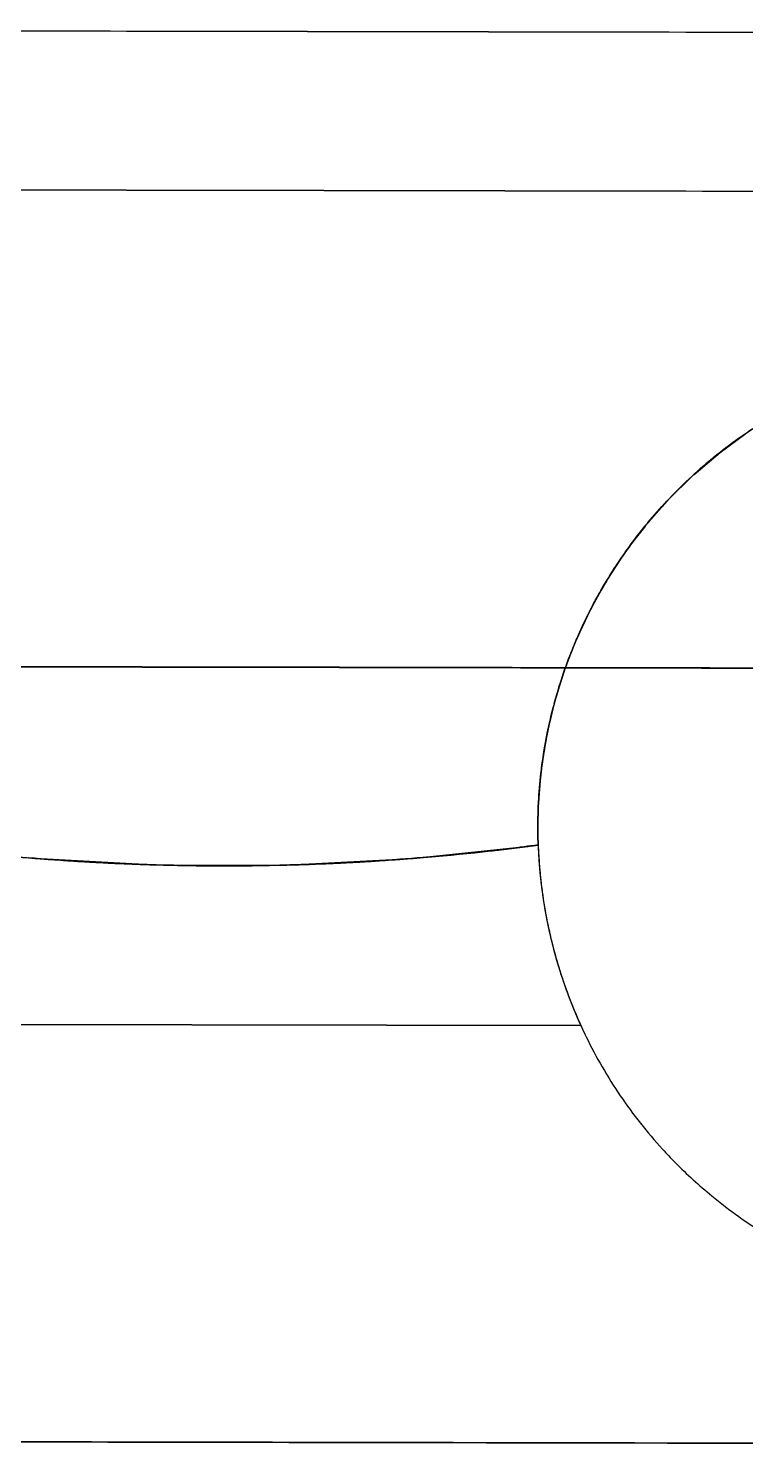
# Model space of a CAD drawing. Header units: metres. Extents: x -1161 to -1081, y 0 to 563.
# Drawn here: x -1099.726 to -1098.824, y 507.673 to 509.466 of the extents above; entities that cross this region are included whole.
import ezdxf

# ---------------------------------------------------------------- set-up
doc = ezdxf.new("R2010")
doc.units = ezdxf.units.M
doc.layers.add('A-GENM', color=7, linetype='Continuous', lineweight=35)

# ---------------------------------------------------------------- blocks, each defined once
blk = doc.blocks.new('CappingBeam_RS39A_CB04 - CappingBeam_RS39A_CB04-57951987-DRG-2873121 - DECK SLAB GENERAL ARRANGEMENT PLAN')
at = {"layer": 'A-GENM', "color": 253, "lineweight": 25, "true_color": 0xa3a3a3}
for points, knots in [([(109.4872, -4.711), (109.5435, -4.9245), (109.6562, -5.3515), (109.8816, -6.2056), (110.1633, -7.2733), (110.5014, -8.5546), (110.8394, -9.8358), (111.1775, -11.1169), (111.5155, -12.398), (111.7925, -13.4476), (111.9567, -14.0702), (112.0083, -14.2658)], [0, 0, 0, 0, 0.0208333, 0.0416667, 0.0833333, 0.125, 0.1666667, 0.2083333, 0.25, 0.2916667, 0.3107461, 0.3107461, 0.3107461, 0.3107461]), ([(107.7709, -5.1638), (107.8273, -5.3774), (107.94, -5.8047), (108.1655, -6.659), (108.4472, -7.7269), (108.7853, -9.0083), (109.1235, -10.2897), (109.4616, -11.5712), (109.7997, -12.8527), (110.0768, -13.9028), (110.2412, -14.5258), (110.2929, -14.7217)], [0, 0, 0, 0, 0.0208333, 0.0416667, 0.0833333, 0.125, 0.1666667, 0.2083333, 0.25, 0.2916667, 0.3107694, 0.3107694, 0.3107694, 0.3107694])]:
    blk.add_open_spline(points, degree=3, knots=knots, dxfattribs=at)
at = {"layer": 'A-GENM', "color": 9, "lineweight": 25, "true_color": 0xbebebe}
for points in [[(109.8253, -5.9921), (109.9379, -6.4192), (110.0506, -6.8463), (110.1633, -7.2733)], [(108.4472, -7.7269), (108.3345, -7.2997), (108.2218, -6.8726), (108.1091, -6.4454)]]:
    blk.add_open_spline(points, degree=3, dxfattribs=at)
blk = doc.blocks.new('Foundations-Piles - Px-1200-66435317-DRG-2873121 - DECK SLAB GENERAL ARRANGEMENT PLAN')
at = {"layer": 'A-GENM', "color": 9, "lineweight": 25, "true_color": 0xbebebe}
for start, end in [(98.1818, 106.3636), (98.474, 102.4106), (98.3596, 98.474), (90, 98.1818), (94.1903, 97.7988), (90.2678, 94.1903), (85.2606, 90), (85.9673, 89.6373), (85.2606, 85.9673), (82.0617, 85.2606), (81.8182, 85.2606), (73.6364, 81.8182), (77.7408, 81.4772), (106.3636, 114.5455), (106.6802, 114.5063), (106.555, 106.6802), (102.4106, 105.9619), (73.8555, 77.7408), (65.4545, 73.6364), (69.5094, 73.3186), (65.6493, 69.5094), (114.5455, 122.7273), (115.2366, 122.3499), (114.5455, 115.2366), (57.2727, 65.4545), (61.2713, 65.1617), (57.4432, 61.2713), (122.7273, 130.9091), (122.3499, 125.0334), (49.0909, 57.2727), (53.0232, 57.0068), (125.0334, 130.9091), (49.248, 53.0232), (130.9091, 139.0909), (130.9091, 139.0909), (40.9091, 49.0909), (44.8437, 48.8541), (41.0308, 44.7599), (139.0909, 147.2727), (139.0909, 147.2727), (32.7273, 40.9091), (36.471, 40.7039), (32.8247, 36.471), (147.2727, 149.4692), (147.2727, 149.4692), (24.5455, 32.7273), (28.1348, 32.4648), (149.5058, 155.4545), (149.5058, 155.4545), (24.6185, 28.1348), (155.4545, 163.6364), (155.4545, 163.6364), (16.3636, 24.5455), (19.6943, 24.4122), (16.4123, 19.6943), (163.6364, 171.8182), (163.6364, 171.8182), (8.1818, 16.3636), (8.2308, 16.2712), (171.8182, 180), (171.8182, 180), (0, 8.1818), (0, 8.1818), (180, 188.1818), (180, 188.1818), (351.8182, 0), (352.0318, 0), (188.1818, 196.3636), (188.1818, 196.3636), (343.6364, 351.8182), (349.383, 351.8182), (351.8505, 352.0318), (344.0627, 349.383), (196.3636, 204.5455), (196.3636, 204.5455), (335.4545, 343.6364), (340.8893, 343.574), (343.6998, 344.0627), (336.0926, 340.8893), (204.5455, 212.7273), (204.5455, 212.7273), (327.2727, 335.4545), (332.6991, 335.3633), (335.4872, 336.0806), (328.2028, 332.6991), (327.3161, 328.1212), (212.7273, 220.9091), (212.7273, 220.9091), (319.0909, 327.2727), (324.61, 327.1538), (320.1484, 324.61), (220.9091, 229.0909), (220.9091, 229.0909), (310.9091, 319.0909), (316.5668, 318.9453), (319.1452, 320.1484), (312.1736, 316.5668), (310.9743, 312.1736), (229.0909, 237.2727), (229.0909, 237.2727), (304.2869, 310.9091), (308.5485, 310.7377), (304.2869, 308.5485), (302.7273, 304.2869), (302.8036, 304.1966), (237.2727, 245.4545), (237.2727, 245.4545), (294.5455, 302.7273), (296.2166, 300.545), (300.545, 302.531), (245.4545, 253.6364), (245.4545, 253.6364), (286.3636, 294.5455), (288.2326, 292.5512), (292.5512, 294.325), (294.633, 296.2166), (286.4625, 288.2326), (253.6364, 261.0336), (253.6364, 261.8182), (276.7535, 280.1511), (278.1818, 286.3636), (280.1511, 284.5641), (284.5641, 286.12), (261.0336, 264.2124), (261.8182, 270), (264.2124, 268.889), (268.889, 272.219), (270, 278.1818), (272.219, 276.7535)]:
    blk.add_arc((0, 0), 0.6, start, end, dxfattribs=at)
at = {"layer": 'A-GENM', "color": 254, "lineweight": 25, "true_color": 0xd1d1d1}
for start, end in [(98.1818, 98.3596), (97.7988, 98.1818), (90, 90.1641), (89.6373, 90), (81.4772, 81.9686), (106.3636, 106.555), (105.9619, 106.3636), (73.3186, 73.7729), (65.1617, 65.4545), (57.0068, 57.2727), (48.8541, 49.0909), (40.7039, 40.9091), (32.5565, 32.7273), (24.4122, 24.5455), (318.9453, 319.0909), (310.7377, 310.9091), (302.531, 302.7273), (294.325, 294.5455), (286.12, 286.3636)]:
    blk.add_arc((0, 0), 0.6, start, end, dxfattribs=at)
blk = doc.blocks.new('Shotcrete Adaptive v1 - 1200 Dia Pile _ 2_000 Spacing-61394278-DRG-2873121 - DECK SLAB GENERAL ARRANGEMENT PLAN')
at = {"layer": 'A-GENM', "color": 9, "lineweight": 25, "true_color": 0xbebebe}
for p, q in [((-0.4546, 0.25), (0.4546, 0.25)), ((0.4546, 0.25), (-0.4546, 0.25))]:
    blk.add_line(p, q, dxfattribs=at)
for centre, radius, start, end in [((-1, 0), 0.6, 20.2506, 24.6243), ((-1, 0), 0.6, 20.2506, 24.6243), ((1, 0), 0.6, 156.256, 159.4284), ((1, 0), 0.6, 156.256, 159.4284), ((1, 0), 0.6, 155.3757, 156.256), ((1, 0), 0.6, 155.3757, 156.256), ((-1, 0), 0.6, 17.5708, 20.2506), ((-1, 0), 0.6, 17.5708, 20.2506), ((1, 0), 0.6, 159.4284, 162.8466), ((1, 0), 0.6, 159.4284, 162.8466), ((-1, 0), 0.6, 17.1534, 17.5708), ((-1, 0), 0.6, 17.1534, 17.5708), ((-1, 0), 0.6, 10.4552, 17.1534), ((-1, 0), 0.6, 10.4552, 17.1534), ((1, 0), 0.6, 164.1122, 165.1814), ((1, 0), 0.6, 164.1122, 165.1814), ((1, 0), 0.6, 162.8466, 164.1122), ((1, 0), 0.6, 162.8466, 164.1122), ((1, 0), 0.6, 165.2053, 167.4341), ((1, 0), 0.6, 165.2053, 167.4341), ((1, 0), 0.6, 167.4341, 170.3175), ((1, 0), 0.6, 167.4341, 170.3175), ((-1, 0), 0.6, 9.7254, 10.4552), ((-1, 0), 0.6, 9.7254, 10.4552), ((-1, 0), 0.6, 2.2116, 9.6825), ((-1, 0), 0.6, 2.2116, 9.6825), ((1, 0), 0.6, 170.3175, 171.9769), ((1, 0), 0.6, 170.3175, 171.9769), ((1, 0), 0.6, 171.9769, 173.3931), ((1, 0), 0.6, 171.9769, 173.3931), ((1, 0), 0.6, 173.7282, 175.3656), ((1, 0), 0.6, 173.7282, 175.3656), ((1, 0), 0.6, 173.41, 173.6668), ((1, 0), 0.6, 173.41, 173.6668), ((0, -2.95), 3, 94.6025, 97.6709), ((0, -2.95), 3, 94.3743, 94.7409), ((0, -2.95), 3, 91.5342, 94.6025), ((0, -2.95), 3, 91.3583, 91.6835), ((0, -2.95), 3, 88.4658, 91.5342), ((0, -2.95), 3, 88.3166, 88.6417), ((0, -2.95), 3, 85.3975, 88.4658), ((0, -2.95), 3, 85.2592, 85.6256), ((0, -2.95), 3, 82.3291, 85.3975), ((1, 0), 0.6, 175.3656, 177.7884), ((1, 0), 0.6, 175.3656, 177.7884), ((0, -2.95), 3, 97.3435, 97.6709), ((0, -2.95), 3, 82.3291, 82.6565)]:
    blk.add_arc(centre, radius, start, end, dxfattribs=at)
at = {"layer": 'A-GENM', "color": 254, "lineweight": 25, "true_color": 0xd1d1d1}
for start, end in [(94.8905, 96.2932), (94.7409, 94.8881), (93.5177, 94.3743), (92.111, 93.5084), (91.6835, 92.1083), (88.6417, 91.3583), (87.8921, 88.3166), (86.4919, 87.8901), (85.6256, 86.4885), (85.1133, 85.2592), (83.7068, 85.1097), (96.3064, 97.3435), (82.6565, 83.6935)]:
    blk.add_arc((0, -2.95), 3, start, end, dxfattribs=at)
blk = doc.blocks.new('StitchPour_RS39A_05 - StitchPour_RS39A_05-60503718-DRG-2873121 - DECK SLAB GENERAL ARRANGEMENT PLAN')
at = {"layer": 'A-GENM', "color": 253, "lineweight": 25, "true_color": 0xa3a3a3}
for points, knots in [([(109.2938, -4.762), (109.3502, -4.9756), (109.4629, -5.4027), (109.6883, -6.2568), (109.97, -7.3246), (110.3081, -8.6059), (110.6461, -9.8872), (110.9842, -11.1684), (111.3223, -12.4497), (111.5992, -13.4992), (111.7635, -14.1217), (111.815, -14.3171)], [0, 0, 0, 0, 0.0208333, 0.0416667, 0.0833333, 0.125, 0.1666667, 0.2083333, 0.25, 0.2916667, 0.3107322, 0.3107322, 0.3107322, 0.3107322]), ([(111.2352, -14.4712), (111.1836, -14.2757), (111.0193, -13.6531), (110.686, -12.3898), (110.3197, -11.0016), (109.9816, -9.7203), (109.728, -8.7592), (109.4744, -7.7982), (109.2209, -6.8372), (108.9673, -5.8762), (108.7982, -5.2355), (108.7137, -4.9151)], [0.6892599, 0.6892599, 0.6892599, 0.6892599, 0.7083333, 0.75, 0.8125, 0.84375, 0.875, 0.90625, 0.9375, 0.96875, 1, 1, 1, 1])]:
    blk.add_open_spline(points, degree=3, knots=knots, dxfattribs=at)
at = {"layer": 'A-GENM', "color": 9, "lineweight": 25, "true_color": 0xbebebe}
for points in [[(109.6319, -6.0433), (109.7446, -6.4704), (109.8573, -6.8975), (109.97, -7.3246)], [(109.0518, -6.1965), (109.1645, -6.6237), (109.2772, -7.0508), (109.3899, -7.4779)]]:
    blk.add_open_spline(points, degree=3, dxfattribs=at)
blk = doc.blocks.new('T2DPAA-T2D-C3S-RS-M3D-100334_rvt-1-DRG-2873121 - DECK SLAB GENERAL ARRANGEMENT PLAN')
at = {"layer": 'A-GENM', "color": 9, "lineweight": 25, "true_color": 0xbebebe}
for p, q in [((-1098.8557, 508.9325), (-1098.825, 508.9551)), ((-1098.825, 508.9551), (-1098.8239, 508.9558)), ((-1098.8885, 508.9048), (-1098.8557, 508.9325)), ((-1098.9196, 508.8744), (-1098.8923, 508.9013)), ((-1098.8923, 508.9013), (-1098.891, 508.9025)), ((-1098.9493, 508.8409), (-1098.9196, 508.8744)), ((-1098.9512, 508.8385), (-1098.9499, 508.8401)), ((-1098.9744, 508.8079), (-1098.9512, 508.8385)), ((-1098.9989, 508.7705), (-1098.9744, 508.8079)), ((-1099.0191, 508.7343), (-1099.0005, 508.7679)), ((-1099.0005, 508.7679), (-1098.9993, 508.7699)), ((-1099.0382, 508.6933), (-1099.0191, 508.7343)), ((-1099.0503, 508.6621), (-1099.0392, 508.691)), ((-1099.0392, 508.691), (-1099.0382, 508.6933)), ((-1099.0528, 508.6551), (-1099.0503, 508.6621)), ((-1099.0644, 508.617), (-1099.0528, 508.6551)), ((-1099.0655, 508.6129), (-1099.065, 508.6147)), ((-1099.0814, 508.5276), (-1099.0748, 508.5719)), ((-1099.085, 508.4451), (-1099.0846, 508.4866)), ((-1099.0849, 508.4436), (-1099.085, 508.4451)), ((-1099.8857, 508.4399), (-1099.726, 508.4225)), ((-1099.2445, 508.4216), (-1099.0848, 508.4385)), ((-1099.0849, 508.4418), (-1099.0849, 508.443)), ((-1099.0848, 508.4385), (-1099.0849, 508.4418)), ((-1099.726, 508.4225), (-1099.5656, 508.4136)), ((-1099.5656, 508.4136), (-1099.4049, 508.4133)), ((-1099.4049, 508.4133), (-1099.2445, 508.4216))]:
    blk.add_line(p, q, dxfattribs=at)
at = {"layer": 'A-GENM', "color": 9, "lineweight": 25, "true_color": 0xbebebe, "flags": 128}
for points in [[(-1099.0748, 508.5719), (-1099.0665, 508.6093), (-1099.0658, 508.612)], [(-1099.0846, 508.4866), (-1099.0818, 508.5246), (-1099.0814, 508.5276)]]:
    blk.add_lwpolyline(points, dxfattribs=at)
at = {"layer": 'A-GENM', "color": 254, "lineweight": 25, "true_color": 0xd1d1d1}
for points, knots in [([(-1098.825, 508.9551), (-1098.8368, 508.947), (-1098.8582, 508.9311), (-1098.8785, 508.9138), (-1098.8876, 508.9056)], [-0.53846154, -0.53846154, -0.53846154, -0.53846154, -0.5, -0.46712945, -0.46712945, -0.46712945, -0.46712945]), ([(-1098.8922, 508.9014), (-1098.9028, 508.8916), (-1098.9215, 508.873), (-1098.939, 508.8533), (-1098.9467, 508.844)], [-0.46153846, -0.46153846, -0.46153846, -0.46153846, -0.42307692, -0.3908805, -0.3908805, -0.3908805, -0.3908805]), ([(-1098.9511, 508.8386), (-1098.9602, 508.8274), (-1098.9759, 508.8065), (-1098.9902, 508.7847), (-1098.9964, 508.7746)], [-0.38461538, -0.38461538, -0.38461538, -0.38461538, -0.34615385, -0.3146106, -0.3146106, -0.3146106, -0.3146106])]:
    blk.add_open_spline(points, degree=3, knots=knots, dxfattribs=at)
at = {"layer": 'A-GENM', "color": 9, "lineweight": 25, "true_color": 0xbebebe}
for points in [[(-1098.8597, 508.9294), (-1098.8485, 508.9383), (-1098.8369, 508.9469), (-1098.8251, 508.955)], [(-1098.8596, 508.9294), (-1098.8484, 508.9384), (-1098.8368, 508.947), (-1098.825, 508.9551)], [(-1098.8876, 508.9056), (-1098.8785, 508.9138), (-1098.8692, 508.9218), (-1098.8596, 508.9294)], [(-1098.8876, 508.9057), (-1098.8785, 508.9138), (-1098.8692, 508.9217), (-1098.8597, 508.9294)], [(-1098.9229, 508.8709), (-1098.9131, 508.8814), (-1098.9029, 508.8915), (-1098.8923, 508.9013)], [(-1098.9228, 508.871), (-1098.913, 508.8815), (-1098.9028, 508.8916), (-1098.8923, 508.9013)], [(-1098.8923, 508.9013), (-1098.8917, 508.9018), (-1098.8911, 508.9024), (-1098.8905, 508.9029)], [(-1098.8922, 508.9014), (-1098.8917, 508.9019), (-1098.8911, 508.9024), (-1098.8905, 508.903)], [(-1098.8892, 508.9042), (-1098.8887, 508.9047), (-1098.8881, 508.9052), (-1098.8876, 508.9057)], [(-1098.8892, 508.9041), (-1098.8887, 508.9046), (-1098.8881, 508.9051), (-1098.8876, 508.9056)], [(-1098.9467, 508.844), (-1098.939, 508.8533), (-1098.931, 508.8623), (-1098.9228, 508.871)], [(-1098.9466, 508.8441), (-1098.939, 508.8533), (-1098.9311, 508.8622), (-1098.9229, 508.8709)], [(-1098.9512, 508.8385), (-1098.9506, 508.8392), (-1098.9501, 508.8399), (-1098.9495, 508.8406)], [(-1098.9511, 508.8386), (-1098.9506, 508.8393), (-1098.95, 508.84), (-1098.9494, 508.8407)], [(-1098.949, 508.8412), (-1098.9482, 508.8422), (-1098.9474, 508.8431), (-1098.9466, 508.8441)], [(-1098.949, 508.8412), (-1098.9482, 508.8422), (-1098.9474, 508.8431), (-1098.9467, 508.844)], [(-1098.9771, 508.804), (-1098.9689, 508.8158), (-1098.9603, 508.8273), (-1098.9512, 508.8385)], [(-1098.977, 508.8042), (-1098.9688, 508.816), (-1098.9602, 508.8274), (-1098.9511, 508.8386)], [(-1098.9964, 508.7746), (-1098.9902, 508.7847), (-1098.9838, 508.7945), (-1098.977, 508.8042)], [(-1098.9964, 508.7747), (-1098.9902, 508.7847), (-1098.9838, 508.7945), (-1098.9771, 508.804)], [(-1099.0212, 508.7301), (-1099.0148, 508.7429), (-1099.0079, 508.7555), (-1099.0005, 508.7679)], [(-1099.0005, 508.7679), (-1099, 508.7688), (-1098.9994, 508.7697), (-1098.9989, 508.7705)], [(-1099.0004, 508.768), (-1098.9999, 508.7689), (-1098.9994, 508.7697), (-1098.9989, 508.7706)], [(-1098.9986, 508.7711), (-1098.9978, 508.7723), (-1098.9971, 508.7735), (-1098.9964, 508.7747)], [(-1098.9986, 508.7711), (-1098.9979, 508.7723), (-1098.9971, 508.7735), (-1098.9964, 508.7746)], [(-1099.0358, 508.6989), (-1099.0314, 508.7091), (-1099.0267, 508.7192), (-1099.0217, 508.7292)], [(-1099.0358, 508.699), (-1099.0313, 508.7092), (-1099.0266, 508.7193), (-1099.0217, 508.7292)], [(-1099.0378, 508.6941), (-1099.0372, 508.6958), (-1099.0365, 508.6974), (-1099.0358, 508.699)], [(-1099.0378, 508.6942), (-1099.0372, 508.6958), (-1099.0365, 508.6973), (-1099.0358, 508.6989)], [(-1099.0505, 508.6617), (-1099.047, 508.6715), (-1099.0432, 508.6813), (-1099.0392, 508.691)], [(-1099.0505, 508.6617), (-1099.047, 508.6715), (-1099.0432, 508.6813), (-1099.0392, 508.6909)], [(-1099.0392, 508.691), (-1099.0387, 508.692), (-1099.0383, 508.6931), (-1099.0378, 508.6941)], [(-1099.0391, 508.6911), (-1099.0387, 508.6922), (-1099.0383, 508.6932), (-1099.0378, 508.6942)], [(-1099.064, 508.6184), (-1099.0601, 508.633), (-1099.0555, 508.6474), (-1099.0505, 508.6617)], [(-1099.0806, 508.5347), (-1099.0774, 508.5598), (-1099.0727, 508.5847), (-1099.0665, 508.6093)], [(-1099.0756, 508.5674), (-1099.073, 508.5815), (-1099.07, 508.5955), (-1099.0665, 508.6093)], [(-1099.0665, 508.6093), (-1099.0661, 508.6105), (-1099.0658, 508.6117), (-1099.0655, 508.613)], [(-1099.0664, 508.6095), (-1099.0661, 508.6107), (-1099.0658, 508.6119), (-1099.0655, 508.613)], [(-1099.0647, 508.6161), (-1099.0645, 508.6169), (-1099.0642, 508.6177), (-1099.064, 508.6184)], [(-1099.0647, 508.6161), (-1099.0645, 508.6168), (-1099.0643, 508.6176), (-1099.0641, 508.6183)], [(-1099.0813, 508.5287), (-1099.0811, 508.5307), (-1099.0808, 508.5327), (-1099.0806, 508.5347)], [(-1099.0813, 508.5288), (-1099.0811, 508.5307), (-1099.0808, 508.5326), (-1099.0806, 508.5346)], [(-1099.0851, 508.4493), (-1099.0855, 508.4744), (-1099.0844, 508.4996), (-1099.0818, 508.5246)], [(-1099.0851, 508.4494), (-1099.0855, 508.4745), (-1099.0844, 508.4996), (-1099.0817, 508.5245)], [(-1099.0817, 508.5248), (-1099.0816, 508.5261), (-1099.0814, 508.5274), (-1099.0813, 508.5288)], [(-1099.0817, 508.5246), (-1099.0816, 508.5259), (-1099.0814, 508.5273), (-1099.0813, 508.5287)], [(-1099.085, 508.4451), (-1099.085, 508.4465), (-1099.085, 508.4479), (-1099.0851, 508.4494)], [(-1099.085, 508.4451), (-1099.085, 508.4465), (-1099.085, 508.4479), (-1099.0851, 508.4493)], [(-1099.2443, 508.4216), (-1099.191, 508.4258), (-1099.1378, 508.4314), (-1099.0848, 508.4385)], [(-1099.2441, 508.4217), (-1099.1908, 508.426), (-1099.1377, 508.4317), (-1099.0848, 508.4388)], [(-1099.0848, 508.4388), (-1099.0848, 508.4402), (-1099.0849, 508.4416), (-1099.0849, 508.4431)], [(-1099.0848, 508.4385), (-1099.0848, 508.44), (-1099.0849, 508.4415), (-1099.0849, 508.443)], [(-1099.7262, 508.4226), (-1099.7067, 508.421), (-1099.6872, 508.4195), (-1099.6677, 508.4183)], [(-1099.6677, 508.4183), (-1099.6434, 508.4168), (-1099.6191, 508.4155), (-1099.5948, 508.4146)], [(-1099.5948, 508.4146), (-1099.5852, 508.4142), (-1099.5756, 508.4139), (-1099.566, 508.4136)], [(-1099.5652, 508.4136), (-1099.5117, 508.412), (-1099.4581, 508.412), (-1099.4046, 508.4133)], [(-1099.5652, 508.4136), (-1099.5117, 508.412), (-1099.4582, 508.412), (-1099.4046, 508.4133)]]:
    blk.add_open_spline(points, degree=3, dxfattribs=at)
at = {"layer": 'A-GENM', "color": 254, "lineweight": 25, "true_color": 0xd1d1d1}
for points in [[(-1098.8905, 508.903), (-1098.8911, 508.9024), (-1098.8917, 508.9019), (-1098.8922, 508.9014)], [(-1098.8876, 508.9056), (-1098.8882, 508.9051), (-1098.8887, 508.9046), (-1098.8892, 508.9041)], [(-1098.9494, 508.8407), (-1098.95, 508.84), (-1098.9506, 508.8393), (-1098.9511, 508.8386)], [(-1098.9467, 508.844), (-1098.9474, 508.8431), (-1098.9482, 508.8422), (-1098.949, 508.8412)], [(-1099.0004, 508.768), (-1099.0078, 508.7557), (-1099.0147, 508.7431), (-1099.0211, 508.7303)], [(-1098.9989, 508.7706), (-1098.9994, 508.7697), (-1098.9999, 508.7689), (-1099.0004, 508.768)], [(-1098.9964, 508.7746), (-1098.9971, 508.7735), (-1098.9979, 508.7723), (-1098.9986, 508.7711)], [(-1099.0217, 508.7292), (-1099.0267, 508.7192), (-1099.0314, 508.7091), (-1099.0358, 508.6989)], [(-1099.0358, 508.6989), (-1099.0365, 508.6973), (-1099.0372, 508.6958), (-1099.0378, 508.6942)], [(-1099.0392, 508.691), (-1099.0432, 508.6813), (-1099.047, 508.6715), (-1099.0505, 508.6617)], [(-1099.0378, 508.6942), (-1099.0383, 508.6932), (-1099.0387, 508.6922), (-1099.0391, 508.6911)], [(-1099.0505, 508.6617), (-1099.0518, 508.6581), (-1099.053, 508.6544), (-1099.0542, 508.6508)], [(-1099.0542, 508.6508), (-1099.0578, 508.6401), (-1099.0611, 508.6293), (-1099.0641, 508.6183)], [(-1099.0665, 508.6093), (-1099.07, 508.5955), (-1099.073, 508.5815), (-1099.0756, 508.5674)], [(-1099.0655, 508.613), (-1099.0658, 508.6119), (-1099.0661, 508.6107), (-1099.0664, 508.6095)], [(-1099.0641, 508.6183), (-1099.0643, 508.6176), (-1099.0645, 508.6168), (-1099.0647, 508.6161)], [(-1099.0756, 508.5674), (-1099.0775, 508.5565), (-1099.0792, 508.5456), (-1099.0806, 508.5346)], [(-1099.0806, 508.5346), (-1099.0808, 508.5326), (-1099.0811, 508.5307), (-1099.0813, 508.5288)], [(-1099.0817, 508.5245), (-1099.0833, 508.5104), (-1099.0843, 508.4961), (-1099.0848, 508.4818)], [(-1099.0813, 508.5288), (-1099.0814, 508.5274), (-1099.0816, 508.5261), (-1099.0817, 508.5248)], [(-1099.0848, 508.4818), (-1099.0852, 508.471), (-1099.0853, 508.4601), (-1099.0851, 508.4493)], [(-1099.0851, 508.4493), (-1099.085, 508.4479), (-1099.085, 508.4465), (-1099.085, 508.4451)], [(-1099.1573, 508.4299), (-1099.1815, 508.4273), (-1099.2057, 508.4249), (-1099.23, 508.4229)], [(-1099.0848, 508.4388), (-1099.1089, 508.4355), (-1099.1331, 508.4326), (-1099.1573, 508.4299)], [(-1099.0849, 508.4431), (-1099.0849, 508.4416), (-1099.0848, 508.4402), (-1099.0848, 508.4388)], [(-1099.6677, 508.4183), (-1099.6872, 508.4195), (-1099.7067, 508.421), (-1099.7262, 508.4226)], [(-1099.5948, 508.4146), (-1099.6191, 508.4155), (-1099.6434, 508.4168), (-1099.6677, 508.4183)], [(-1099.566, 508.4136), (-1099.5756, 508.4139), (-1099.5852, 508.4142), (-1099.5948, 508.4146)], [(-1099.5218, 508.4126), (-1099.5362, 508.4129), (-1099.5507, 508.4132), (-1099.5652, 508.4136)], [(-1099.4487, 508.4125), (-1099.4731, 508.4123), (-1099.4974, 508.4123), (-1099.5218, 508.4126)], [(-1099.4046, 508.4133), (-1099.4193, 508.4129), (-1099.434, 508.4127), (-1099.4487, 508.4125)], [(-1099.3757, 508.4142), (-1099.3853, 508.4138), (-1099.3949, 508.4136), (-1099.4045, 508.4133)], [(-1099.3028, 508.4176), (-1099.3271, 508.4162), (-1099.3514, 508.415), (-1099.3757, 508.4142)], [(-1099.2443, 508.4217), (-1099.2638, 508.4202), (-1099.2833, 508.4188), (-1099.3028, 508.4176)], [(-1099.23, 508.4229), (-1099.2347, 508.4225), (-1099.2394, 508.4221), (-1099.2441, 508.4217)]]:
    blk.add_open_spline(points, degree=3, dxfattribs=at)
at = {"layer": 'A-GENM', "color": 9, "lineweight": 25, "true_color": 0xbebebe}
for points, knots in [([(-1099.0211, 508.7303), (-1099.0179, 508.7367), (-1099.0113, 508.7494), (-1099.0041, 508.7618), (-1099.0005, 508.7679)], [-0.73076923, -0.73076923, -0.73076923, -0.73076923, -0.71153846, -0.69242521, -0.69242521, -0.69242521, -0.69242521]), ([(-1099.0641, 508.6183), (-1099.0611, 508.6293), (-1099.0567, 508.6438), (-1099.0518, 508.6581), (-1099.0505, 508.6617)], [-0.83797679, -0.83797679, -0.83797679, -0.83797679, -0.80769231, -0.79741004, -0.79741004, -0.79741004, -0.79741004]), ([(-1099.0806, 508.5346), (-1099.0801, 508.5384), (-1099.0786, 508.5494), (-1099.0769, 508.5604), (-1099.0756, 508.5674)], [-0.91428752, -0.91428752, -0.91428752, -0.91428752, -0.90384615, -0.88461538, -0.88461538, -0.88461538, -0.88461538]), ([(-1099.7261, 508.4225), (-1099.6824, 508.4189), (-1099.629, 508.4157), (-1099.5756, 508.4139), (-1099.566, 508.4136)], [0.1997884, 0.1997884, 0.1997884, 0.1997884, 0.3636364, 0.3994797, 0.3994797, 0.3994797, 0.3994797]), ([(-1099.4046, 508.4133), (-1099.3706, 508.4142), (-1099.3172, 508.4164), (-1099.2638, 508.4201), (-1099.2444, 508.4216)], [0.6004677, 0.6004677, 0.6004677, 0.6004677, 0.7272727, 0.8001837, 0.8001837, 0.8001837, 0.8001837]), ([(-1099.4045, 508.4133), (-1099.3949, 508.4136), (-1099.3414, 508.4152), (-1099.288, 508.4182), (-1099.2443, 508.4217)], [-0.3995061, -0.3995061, -0.3995061, -0.3995061, -0.3636364, -0.1996936, -0.1996936, -0.1996936, -0.1996936])]:
    blk.add_open_spline(points, degree=3, knots=knots, dxfattribs=at)
at = {"layer": 'A-GENM', "color": 253, "lineweight": 25, "true_color": 0xa3a3a3}
for name, p, rotation in [('CappingBeam_RS39A_CB04 - CappingBeam_RS39A_CB04-57951987-DRG-2873121 - DECK SLAB GENERAL ARRANGEMENT PLAN', (-1134.0578, 404.8616), 75.11694444444437), ('StitchPour_RS39A_05 - StitchPour_RS39A_05-60503718-DRG-2873121 - DECK SLAB GENERAL ARRANGEMENT PLAN', (-1134.0578, 404.8616), 75.11694444444437), ('Foundations-Piles - Px-1200-66435317-DRG-2873121 - DECK SLAB GENERAL ARRANGEMENT PLAN', (-1098.4852, 508.4606), 75.11694444444437), ('Shotcrete Adaptive v1 - 1200 Dia Pile _ 2_000 Spacing-61394278-DRG-2873121 - DECK SLAB GENERAL ARRANGEMENT PLAN', (-1099.4852, 508.4624), 179.8981467633854)]:
    blk.add_blockref(name, p, dxfattribs=dict(at, rotation=rotation))

msp = doc.modelspace()

# ---------------------------------------------------------------- block references
at = {"lineweight": 5}
msp.add_blockref('T2DPAA-T2D-C3S-RS-M3D-100334_rvt-1-DRG-2873121 - DECK SLAB GENERAL ARRANGEMENT PLAN', (0, 0), dxfattribs=at)

doc.saveas('drawing.dxf')
